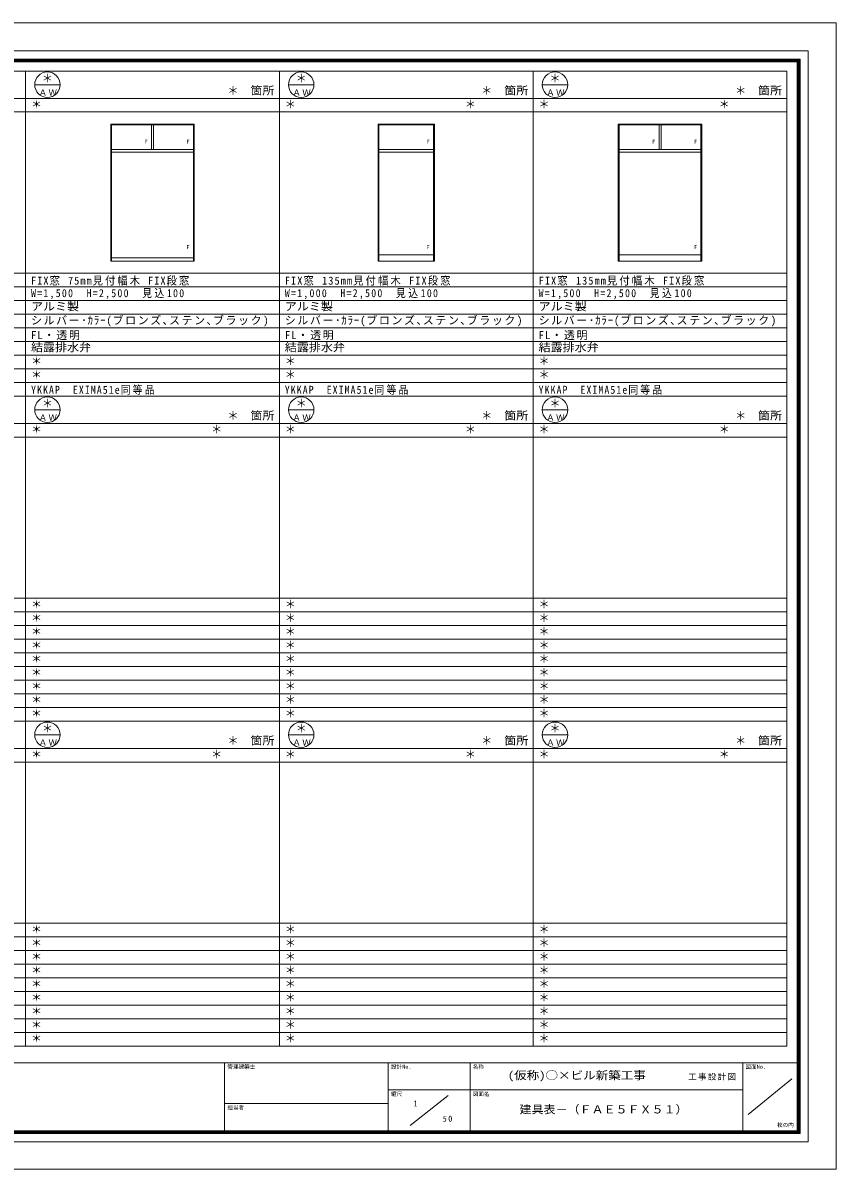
# Model space of a CAD drawing. Units: millimetres, scale not verified. Extents: x -14850 to 14850, y -10500 to 10500.
# Drawn here: x -49 to 14850, y -10500 to 10500 of the extents above; entities that cross this region are included whole.
import ezdxf
from ezdxf.enums import TextEntityAlignment as Align

# ---------------------------------------------------------------- set-up
doc = ezdxf.new("R2010")
doc.units = ezdxf.units.MM
doc.header["$LTSCALE"] = 50
doc.layers.add('0-0_0', color=7, linetype='Continuous')
doc.layers.add('0-1_USER1', color=7, linetype='Continuous', lineweight=9)
doc.layers.add('0-2_YKK_ZWAK', color=4, linetype='Continuous', lineweight=9)
doc.styles.add('ＭＳ ゴシック', font='')
doc.styles.get('ＭＳ ゴシック').set_extended_font_data('MS Gothic')

msp = doc.modelspace()

# ---------------------------------------------------------------- linework, layer by layer
at = {"layer": '0-1_USER1'}
for p, q in [((-14850, 10500), (14850, 10500)), ((14850, -10500), (14850, 10500)), ((-14340.23, 9987.41), (14340.79, 9987.41)), ((14340.79, -9999.25), (14340.79, 9987.41)), ((-14190.23, 9837.97), (14190.23, 9837.97)), ((-14177.82, 9825.57), (14177.82, 9825.57)), ((-14164.85, 9812.59), (14165.42, 9812.59)), ((-14152.44, 9799.62), (14152.45, 9799.62)), ((-14140.04, 9787.22), (14140.04, 9787.22)), ((14140.04, -9799.06), (14140.04, 9787.22)), ((14152.45, -9812.03), (14152.45, 9799.62)), ((14165.42, -9825), (14165.42, 9812.59)), ((14177.82, -9837.41), (14177.82, 9825.57)), ((14190.23, -9849.81), (14190.23, 9837.97)), ((-13949.96, 9617.94), (13950.04, 9617.94)), ((0.04, -8247.06), (0.04, 9617.94)), ((4650.04, -8247.06), (4650.04, 9617.94)), ((9300.04, -8247.06), (9300.04, 9617.94)), ((13950.04, -8247.06), (13950.04, 9617.94)), ((166.71, 9367.94), (633.37, 9367.94)), ((4816.7, 9367.94), (5283.37, 9367.94)), ((9466.7, 9367.94), (9933.37, 9367.94)), ((-13949.96, 9117.94), (13950.04, 9117.94)), ((-13949.96, 8867.94), (13950.04, 8867.94)), ((-13949.96, 5912.94), (13950.04, 5912.94)), ((-13949.96, 5662.94), (13950.04, 5662.94)), ((-13949.96, 5412.94), (13950.04, 5412.94)), ((-13949.96, 5162.94), (13950.04, 5162.94)), ((-13949.96, 4912.94), (13950.04, 4912.94)), ((-13949.96, 4662.94), (13950.04, 4662.94)), ((-9299.96, 4412.94), (13950.04, 4412.94)), ((-9299.96, 4162.94), (13950.04, 4162.94)), ((-13949.96, 3912.94), (13950.04, 3912.94)), ((-13949.96, 3662.94), (13950.04, 3662.94)), ((166.71, 3412.94), (633.37, 3412.94)), ((166.71, 3412.94), (633.37, 3412.94)), ((4816.7, 3412.94), (5283.37, 3412.94)), ((9466.7, 3412.94), (9933.37, 3412.94)), ((-13949.96, 3162.94), (13950.04, 3162.94)), ((-13949.96, 2912.94), (13950.04, 2912.94)), ((-13949.96, -42.06), (13950.04, -42.06)), ((-13949.96, -292.06), (13950.04, -292.06)), ((-13949.96, -542.06), (13950.04, -542.06)), ((-13949.96, -792.06), (13950.04, -792.06)), ((-13949.96, -1042.06), (13950.04, -1042.06)), ((-13949.96, -1292.06), (13950.04, -1292.06)), ((-9299.96, -1542.06), (13950.04, -1542.06)), ((-9299.96, -1792.06), (13950.04, -1792.06)), ((-13949.96, -2042.06), (13950.04, -2042.06)), ((-13949.96, -2292.06), (13950.04, -2292.06)), ((166.71, -2542.06), (633.37, -2542.06)), ((4816.7, -2542.06), (5283.37, -2542.06)), ((9466.7, -2542.06), (9933.37, -2542.06)), ((-13949.96, -2792.06), (13950.04, -2792.06)), ((-13949.96, -3042.06), (13950.04, -3042.06)), ((-13949.96, -5997.06), (13950.04, -5997.06)), ((-13949.96, -6247.06), (13950.04, -6247.06)), ((-13949.96, -6497.06), (13950.04, -6497.06)), ((-13949.96, -6747.06), (13950.04, -6747.06)), ((-13949.96, -6997.06), (13950.04, -6997.06)), ((-13949.96, -7247.06), (13950.04, -7247.06)), ((-9299.96, -7497.06), (13950.04, -7497.06)), ((-9299.96, -7747.06), (13950.04, -7747.06)), ((-13949.96, -7997.06), (13950.04, -7997.06)), ((-13949.96, -8247.06), (13950.04, -8247.06)), ((-14190.23, -8550.56), (14190.23, -8550.56)), ((3646.81, -8550.56), (3646.81, -9849.81)), ((6644.55, -8550.56), (6644.55, -9849.81)), ((8143.42, -8550.56), (8143.42, -9849.81)), ((13140.79, -8550.56), (13140.79, -9849.81)), ((14040.23, -8848.87), (13240.6, -9498.5)), ((6644.55, -9049.62), (13140.79, -9049.62)), ((7744.17, -9148.87), (7043.8, -9699.25)), ((6644.55, -9299.44), (3646.81, -9299.44)), ((14190.23, -9849.81), (-14190.23, -9849.81)), ((14177.82, -9837.41), (-14177.82, -9837.41)), ((14165.42, -9825), (-14164.85, -9825)), ((14152.45, -9812.03), (-14152.44, -9812.03)), ((14140.04, -9799.06), (-14140.04, -9799.06)), ((14340.79, -9999.25), (-14340.23, -9999.25)), ((-14850, -10500), (14850, -10500))]:
    msp.add_line(p, q, dxfattribs=at)
for centre in [(400.04, 9367.94), (5050.04, 9367.94), (9700.04, 9367.94), (400.04, 3412.94), (5050.04, 3412.94), (9700.04, 3412.94), (400.04, -2542.06), (5050.04, -2542.06), (9700.04, -2542.06)]:
    msp.add_circle(centre, 233.33, dxfattribs=at)
at = {"layer": '0-2_YKK_ZWAK'}
for p, q in [((3090.04, 8647.94), (1560.04, 8647.94)), ((1560.04, 6132.94), (1560.04, 8647.94)), ((1575.04, 6132.94), (1575.04, 8647.94)), ((3075.04, 8632.94), (1575.04, 8632.94)), ((2307.54, 8632.94), (2307.54, 8182.94)), ((2342.54, 8632.94), (2342.54, 8182.94)), ((3075.04, 6132.94), (3075.04, 8647.94)), ((3090.04, 6132.94), (3090.04, 8647.94)), ((7490.04, 8647.94), (6460.04, 8647.94)), ((6460.04, 6132.94), (6460.04, 8647.94)), ((6475.04, 6132.94), (6475.04, 8647.94)), ((7475.04, 8632.94), (6475.04, 8632.94)), ((7475.04, 6132.94), (7475.04, 8647.94)), ((7490.04, 6132.94), (7490.04, 8647.94)), ((12390.04, 8647.94), (10860.04, 8647.94)), ((10860.04, 6132.94), (10860.04, 8647.94)), ((10875.04, 6132.94), (10875.04, 8647.94)), ((12375.04, 8632.94), (10875.04, 8632.94)), ((11607.54, 8632.94), (11607.54, 8182.94)), ((11642.54, 8632.94), (11642.54, 8182.94)), ((12375.04, 6132.94), (12375.04, 8647.94)), ((12390.04, 6132.94), (12390.04, 8647.94)), ((3075.04, 8182.94), (1575.04, 8182.94)), ((3075.04, 8132.94), (1575.04, 8132.94)), ((7475.04, 8182.94), (6475.04, 8182.94)), ((7475.04, 8132.94), (6475.04, 8132.94)), ((12375.04, 8182.94), (10875.04, 8182.94)), ((12375.04, 8132.94), (10875.04, 8132.94)), ((1560.04, 6132.94), (3090.04, 6132.94)), ((1575.04, 6192.94), (3075.04, 6192.94)), ((6460.04, 6132.94), (7490.04, 6132.94)), ((6475.04, 6252.94), (7475.04, 6252.94)), ((10860.04, 6132.94), (12390.04, 6132.94)), ((10875.04, 6252.94), (12375.04, 6252.94))]:
    msp.add_line(p, q, dxfattribs=at)

# ---------------------------------------------------------------- texts
at = {"layer": '0-0_0', "style": 'ＭＳ ゴシック'}
for p in [(300.04, 9367.94), (4950.04, 9367.94), (9600.04, 9367.94), (3700.04, 9142.94), (8350.04, 9142.94), (13000.04, 9142.94), (100.04, 8892.94), (4750.04, 8892.94), (8050.04, 8892.94), (9400.04, 8892.94), (12700.04, 8892.94), (100.04, 4187.94), (4750.04, 4187.94), (9400.04, 4187.94), (100.04, 3937.94), (4750.04, 3937.94), (9400.04, 3937.94), (300.04, 3412.94), (300.04, 3412.94), (4950.04, 3412.94), (9600.04, 3412.94), (3700.04, 3187.94), (8350.04, 3187.94), (13000.04, 3187.94), (100.04, 2937.94), (3400.04, 2937.94), (4750.04, 2937.94), (8050.04, 2937.94), (9400.04, 2937.94), (12700.04, 2937.94), (100.04, -267.06), (4750.04, -267.06), (9400.04, -267.06), (100.04, -517.06), (4750.04, -517.06), (9400.04, -517.06), (100.04, -767.06), (4750.04, -767.06), (9400.04, -767.06), (100.04, -1017.06), (4750.04, -1017.06), (9400.04, -1017.06), (100.04, -1267.06), (4750.04, -1267.06), (9400.04, -1267.06), (100.04, -1517.06), (4750.04, -1517.06), (9400.04, -1517.06), (100.04, -1767.06), (4750.04, -1767.06), (9400.04, -1767.06), (100.04, -2017.06), (4750.04, -2017.06), (9400.04, -2017.06), (100.04, -2267.06), (4750.04, -2267.06), (9400.04, -2267.06), (300.04, -2542.06), (4950.04, -2542.06), (9600.04, -2542.06), (3700.04, -2767.06), (8350.04, -2767.06), (13000.04, -2767.06), (100.04, -3017.06), (3400.04, -3017.06), (4750.04, -3017.06), (8050.04, -3017.06), (9400.04, -3017.06), (12700.04, -3017.06), (100.04, -6222.06), (4750.04, -6222.06), (9400.04, -6222.06), (100.04, -6472.06), (4750.04, -6472.06), (9400.04, -6472.06), (100.04, -6722.06), (4750.04, -6722.06), (9400.04, -6722.06), (100.04, -6972.06), (4750.04, -6972.06), (9400.04, -6972.06), (100.04, -7222.06), (4750.04, -7222.06), (9400.04, -7222.06), (100.04, -7472.06), (4750.04, -7472.06), (9400.04, -7472.06), (100.04, -7722.06), (4750.04, -7722.06), (9400.04, -7722.06), (100.04, -7972.06), (4750.04, -7972.06), (9400.04, -7972.06), (100.04, -8222.06), (4750.04, -8222.06), (9400.04, -8222.06)]:
    msp.add_text('＊', height=146.6, dxfattribs=at).set_placement(p, align=Align.BOTTOM_LEFT)
at = {"layer": '0-0_0', "style": 'ＭＳ ゴシック', "width": 1.1}
for s, p in [('アルミ製', (100.04, 5187.94)), ('アルミ製', (4750.04, 5187.94)), ('アルミ製', (9400.04, 5187.94)), ('結露排水弁', (100.04, 4437.94)), ('結露排水弁', (4750.04, 4437.94)), ('結露排水弁', (9400.04, 4437.94))]:
    msp.add_text(s, height=146.6, dxfattribs=at).set_placement(p, align=Align.BOTTOM_LEFT)
at = {"layer": '0-0_0', "char_height": 146.6, "attachment_point": 7, "style": 'ＭＳ ゴシック'}
for s, insert in [('\\T1.19;\\W0.95;FIX窓\\~75mm見付幅木\\~FIX段窓', (100.04, 5687.94)), ('\\T1.2;\\W0.95;FIX窓\\~135mm見付幅木\\~FIX段窓', (4750.04, 5687.94)), ('\\T1.2;\\W0.95;FIX窓\\~135mm見付幅木\\~FIX段窓', (9400.04, 5687.94)), ('\\T1.26;\\W0.9;W=1,500\\~\\~H=2,500\\~\\~見込100', (100.04, 5437.94)), ('\\T1.26;\\W0.9;W=1,000\\~\\~H=2,500\\~\\~見込100', (4750.04, 5437.94)), ('\\T1.26;\\W0.9;W=1,500\\~\\~H=2,500\\~\\~見込100', (9400.04, 5437.94)), ('\\T1.15;シルバー･ｶﾗｰ(ブロンズ､ステン､ブラック)', (100.04, 4937.94)), ('\\T1.15;シルバー･ｶﾗｰ(ブロンズ､ステン､ブラック)', (4750.04, 4937.94)), ('\\T1.15;シルバー･ｶﾗｰ(ブロンズ､ステン､ブラック)', (9400.04, 4937.94)), ('\\T1.16;FL・透明', (100.04, 4687.94)), ('\\T1.16;FL・透明', (4750.04, 4687.94)), ('\\T1.16;FL・透明', (9400.04, 4687.94)), ('\\T1.22;\\W0.9;YKKAP\u3000EXIMA51e同等品', (100.04, 3687.94)), ('\\T1.22;\\W0.9;YKKAP\u3000EXIMA51e同等品', (4750.04, 3687.94)), ('\\T1.22;\\W0.9;YKKAP\u3000EXIMA51e同等品', (9400.04, 3687.94))]:
    msp.add_mtext(s, dxfattribs=dict(at, insert=insert))
at = {"layer": '0-1_USER1', "style": 'ＭＳ ゴシック'}
for s, width, p in [('箇所', 1.1, (4120.04, 9142.94)), ('箇所', 1.1, (8770.04, 9142.94)), ('箇所', 1.1, (13420.04, 9142.94)), ('箇所', 1.1, (4120.04, 3187.94)), ('箇所', 1.1, (8770.04, 3187.94)), ('箇所', 1.1, (13420.04, 3187.94)), ('箇所', 1.1, (4120.04, -2767.06)), ('箇所', 1.1, (8770.04, -2767.06)), ('箇所', 1.1, (13420.04, -2767.06)), ('(仮称)○×ビル新築工事', 1.15, (8836.76, -8899.62)), ('建具表－（ＦＡＥ５ＦＸ５１）', 1.1, (9050.09, -9524.62))]:
    msp.add_text(s, height=146.6, dxfattribs=dict(at, width=width)).set_placement(p, align=Align.BOTTOM_LEFT)
at = {"layer": '0-1_USER1', "color": 4, "style": 'ＭＳ ゴシック'}
for s, p in [('管理建築士', (3696.81, -8683.68)), ('設計No.', (6694.55, -8683.68)), ('名称', (8193.42, -8683.68)), ('図面No.', (13190.79, -8683.68)), ('縮尺', (6694.55, -9182.74)), ('図面名', (8193.42, -9182.74)), ('担当者', (3696.81, -9432.56)), ('枚の内', (13767.38, -9748.88))]:
    msp.add_text(s, height=73.31, dxfattribs=at).set_placement(p, align=Align.BOTTOM_LEFT)
at = {"layer": '0-1_USER1', "style": 'ＭＳ ゴシック'}
msp.add_text('1', height=110, dxfattribs=at).set_placement((7106.95, -9386.28), align=Align.BOTTOM_LEFT)
at = {"layer": '0-1_USER1', "char_height": 110, "attachment_point": 7, "style": 'ＭＳ ゴシック'}
for s, insert in [('\\T1.17;ＡＷ', (240.04, 9167.94)), ('\\T1.17;ＡＷ', (4890.04, 9167.94)), ('\\T1.17;ＡＷ', (9540.04, 9167.94)), ('\\T1.17;ＡＷ', (240.04, 3212.94)), ('\\T1.17;ＡＷ', (4890.04, 3212.94)), ('\\T1.17;ＡＷ', (9540.04, 3212.94)), ('\\T1.17;ＡＷ', (240.04, -2742.06)), ('\\T1.17;ＡＷ', (4890.04, -2742.06)), ('\\T1.17;ＡＷ', (9540.04, -2742.06)), ('\\T1.17;工事設計図', (12140.79, -8874.62)), ('\\T1.36;\\W0.9;50', (7643.84, -9633.46))]:
    msp.add_mtext(s, dxfattribs=dict(at, insert=insert))
at = {"layer": '0-2_YKK_ZWAK', "style": 'ＭＳ ゴシック'}
for p in [(2179.69, 8263.47), (2947.19, 8263.47), (7347.2, 8263.47), (11479.7, 8263.47), (12247.19, 8263.47), (2947.19, 6333.47), (7347.2, 6333.47), (12247.19, 6333.47)]:
    msp.add_text('F', height=73.31, dxfattribs=at).set_placement(p, align=Align.BOTTOM_LEFT)

doc.saveas('drawing.dxf')
